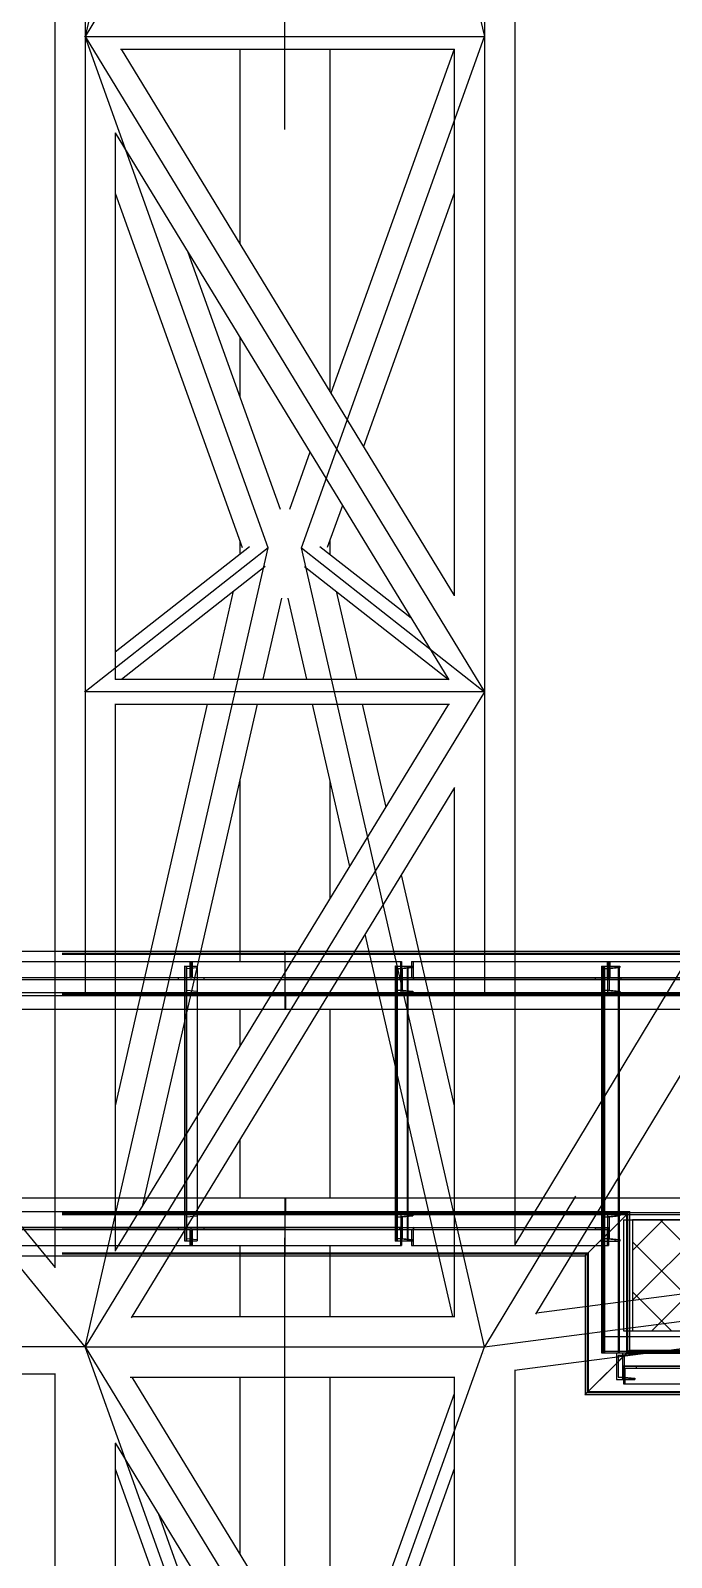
# Model space of a CAD drawing. Header units: millimetres. Extents: x 150209.93 to 150215.05, y 136675.65 to 136679.93.
# Drawn here: x 150213.2525 to 150213.3103, y 136676.4358 to 136676.5735 of the extents above; entities that cross this region are included whole.
import ezdxf

# ---------------------------------------------------------------- set-up
doc = ezdxf.new("R2010")
doc.units = ezdxf.units.MM
doc.header["$LTSCALE"] = 0.25
for name, pattern in [('CENTER', [50.8, 31.75, -6.35, 6.35, -6.35]), ('XKITLINE00', [0]), ('XKITLINE02', [4, 2, -2]), ('XKITLINE03', [6, 3, -1, 1, -1])]:
    doc.linetypes.add(name, pattern=pattern)

# ---------------------------------------------------------------- blocks, each defined once
blk = doc.blocks.new('çatıı')
h = blk.add_hatch()
h.set_pattern_fill('ANSI37', color=1, scale=5, style=0)
h.set_pattern_definition([(315, (-48965.991, 30534.404), (-11.22532, -11.22532), []), (225, (-48965.991, 30534.404), (-11.22532, 11.22532), [])])
h.paths.add_polyline_path([(21891.71, 4127.77), (21891.71, 4177.77), (22787.51, 4177.77), (22787.51, 4127.77)])
at = {"color": 8, "linetype": 'CENTER'}
for p, q in [((21645, 4120.57), (20185, 5900.27)), ((22900, 5900.27), (21825, 4120.57)), ((21727.5, 5059.62), (21645, 4711.47)), ((21742.5, 5059.62), (21825, 4711.47)), ((21825, 5008.38), (21645, 4711.47)), ((21735, 3669.69), (21735, 4838.52)), ((21645, 4780.43), (21645, 3598.62)), ((21825, 4780.43), (21825, 3598.62)), ((21727.5, 4480.9), (21645, 4711.47)), ((21645, 4711.47), (21825, 4711.47)), ((21645, 4711.47), (21825, 4416.02)), ((21742.5, 4480.9), (21825, 4711.47)), ((21645, 4120.57), (21727.5, 4480.9)), ((21727.5, 4480.9), (21645, 4416.02)), ((21825, 4120.57), (21742.5, 4480.9)), ((21742.5, 4480.9), (21825, 4416.02)), ((21825, 4416.02), (21645, 4120.57)), ((21825, 4416.02), (21645, 4416.02)), ((21825, 4120.57), (22900, 4260.27)), ((21645, 4120.57), (20185, 4120.57)), ((21727.5, 3890), (21645, 4120.57)), ((21645, 4120.57), (21825, 3825.11)), ((21645, 4120.57), (21825, 4120.57)), ((21742.5, 3890), (21825, 4120.57))]:
    blk.add_line(p, q, dxfattribs=at)
at = {"color": 8, "linetype": 'XKITLINE00'}
for p, q in [((22370.24, 5046.81), (21838.65, 4166.72)), ((22385.85, 5025.52), (21848.07, 4135.2)), ((20930.75, 5010.42), (21631.35, 4156.41)), ((21631.35, 4780.43), (21631.35, 4156.13)), ((21838.65, 4780.43), (21838.65, 4166.36)), ((21661, 4705.77), (21811.48, 4705.77)), ((21661.28, 4705.77), (21811.35, 4459.46)), ((21714.7, 4705.77), (21714.7, 4618.1)), ((21755.3, 4705.77), (21755.3, 4551.46)), ((21811.33, 4705.77), (21755.81, 4550.61)), ((21811.35, 4705.77), (21811.35, 4459.32)), ((21658.59, 4668.12), (21808.89, 4421.42)), ((21658.65, 4668.03), (21658.65, 4421.58)), ((21658.65, 4640.82), (21715.82, 4481.03)), ((21811.35, 4640.82), (21770.46, 4526.56)), ((21691.41, 4614.25), (21732.89, 4498.33)), ((21714.7, 4576.03), (21714.7, 4549.18)), ((21746.33, 4524.11), (21737.08, 4498.26)), ((21760.98, 4500.06), (21754.19, 4481.1)), ((21714.7, 4484.17), (21714.7, 4478.09)), ((21755.3, 4484.17), (21755.3, 4478.09)), ((21658.65, 4434.01), (21719.08, 4481.54)), ((21750.88, 4481.56), (21791.91, 4449.29)), ((21661.4, 4421.67), (21726.17, 4472.61)), ((21743.89, 4472.55), (21808.59, 4421.67)), ((21711.77, 4461.28), (21702.7, 4421.67)), ((21733.52, 4458.16), (21725.17, 4421.67)), ((21736.47, 4458.16), (21744.82, 4421.67)), ((21758.22, 4461.28), (21767.29, 4421.67)), ((21658.65, 4421.67), (21808.74, 4421.67)), ((21658.46, 4410.36), (21809.23, 4410.36)), ((21658.65, 4410.36), (21658.65, 4163.74)), ((21700.11, 4410.36), (21658.65, 4229.25)), ((21808.73, 4410.36), (21658.65, 4164.02)), ((21722.58, 4410.36), (21670.71, 4183.82)), ((21747.41, 4410.36), (21764.16, 4337.21)), ((21769.88, 4410.36), (21780.49, 4364.01)), ((21714.7, 4375.93), (21714.7, 4294.27)), ((21755.3, 4375.93), (21755.3, 4322.66)), ((21811.49, 4372.81), (21665.79, 4133.65)), ((21811.35, 4372.57), (21811.35, 4133.95)), ((21787.5, 4333.42), (21811.35, 4229.25)), ((21771.17, 4306.62), (21810.64, 4134.22)), ((21714.7, 4280.55), (21714.7, 4280.27)), ((21755.3, 4280.55), (21755.3, 4280.27)), ((21714.7, 4272.77), (21714.7, 4256.02)), ((21755.3, 4272.77), (21755.3, 4187.77)), ((21848.49, 4135.9), (22823.8, 4262.66)), ((21838.48, 4110.03), (22823.91, 4238.1)), ((21714.7, 4213.93), (21714.7, 4187.77)), ((21714.7, 4180.27), (21714.7, 4180)), ((21755.3, 4180.27), (21755.3, 4180)), ((21714.7, 4166.29), (21714.7, 4134.22)), ((21755.3, 4166.29), (21755.3, 4134.22)), ((21666.13, 4134.22), (21811.35, 4134.22)), ((21645.14, 4117.61), (21645.14, 4117.53)), ((21645.14, 4117.53), (21645.14, 4117.49)), ((21825.14, 4117.61), (21825.14, 4117.53)), ((21825.14, 4117.53), (21825.14, 4117.49)), ((20198.34, 4108.38), (21631.69, 4108.38)), ((21631.35, 4108.38), (21631.35, 3598.62)), ((21665.41, 4106.92), (21811.65, 4106.92)), ((21666.13, 4106.92), (21811.35, 3868.55)), ((21714.7, 4106.92), (21714.7, 4027.19)), ((21755.3, 4106.92), (21755.3, 3960.55)), ((21811.35, 4106.92), (21811.35, 3868.43)), ((21838.65, 4110.06), (21838.65, 3598.62)), ((21811.35, 4099.33), (21759.32, 3953.94)), ((21658.6, 4077.2), (21808.88, 3830.53)), ((21658.65, 4077.13), (21658.65, 3830.65)), ((21658.65, 4065.5), (21719.25, 3896.12)), ((21811.35, 4065.5), (21766.95, 3941.42)), ((21677.9, 4045.52), (21728.24, 3904.83))]:
    blk.add_line(p, q, dxfattribs=at)
at = {"color": 116, "linetype": 'XKITLINE02', "true_color": 0x136734}
for p, q in [((17635, 4298.11), (21734.99, 4298.11)), ((17635, 4297.58), (21734.99, 4297.58)), ((21631.35, 4298.96), (21658.65, 4298.96)), ((21674.61, 4298.96), (21697.07, 4298.96)), ((21734.92, 4298.96), (21734.99, 4298.96)), ((21734.92, 4298.96), (21734.99, 4298.96)), ((21734.92, 4298.96), (21734.92, 4298.11)), ((21734.92, 4298.11), (22952.56, 4298.11)), ((21734.92, 4298.11), (21734.99, 4297.81)), ((21735.06, 4297.58), (22952.63, 4297.58)), ((21740.86, 4298.96), (21766.5, 4298.96)), ((21772.92, 4298.96), (21795.38, 4298.96)), ((21811.35, 4298.96), (21838.65, 4298.96)), ((21594.89, 4294.26), (21631.69, 4294.26)), ((21630.05, 4294.26), (21692.75, 4294.26)), ((21690, 4292.28), (21695.5, 4292.28)), ((21690, 4292.28), (21690, 4280.28)), ((21690, 4292.28), (21690, 4168.28)), ((21690, 4292.28), (21690, 4268.05)), ((21690, 4292.28), (21695.5, 4292.28)), ((21690.7, 4292.28), (21690.7, 4168.28)), ((21690.7, 4291.21), (21695.5, 4291.6)), ((21690.7, 4291.21), (21690.7, 4281.34)), ((21692.17, 4294.26), (21692.17, 4287.06)), ((21692.75, 4294.27), (21693.33, 4294.27)), ((21692.75, 4294.27), (21692.75, 4286.27)), ((21692.75, 4294.27), (21734.99, 4294.27)), ((21692.75, 4294.26), (21692.75, 4286.26)), ((21693.33, 4294.27), (21693.33, 4287.07)), ((21695.5, 4292.28), (21695.5, 4291.6)), ((21695.5, 4292.28), (21695.5, 4168.28)), ((21695.5, 4292.28), (21695.5, 4272.77)), ((21735.06, 4294.27), (21787.7, 4294.27)), ((21784.71, 4292.28), (21790.48, 4292.28)), ((21784.71, 4292.28), (21784.71, 4247.46)), ((21784.98, 4292.28), (21792.78, 4292.28)), ((21784.98, 4292.28), (21784.98, 4280.28)), ((21784.98, 4292.28), (21784.98, 4246.26)), ((21785.43, 4292.28), (21785.43, 4168.28)), ((21785.66, 4292.28), (21785.66, 4168.28)), ((21785.68, 4291.21), (21790.48, 4291.6)), ((21785.68, 4291.21), (21785.68, 4281.34)), ((21785.68, 4291.21), (21787.98, 4291.21)), ((21787.11, 4294.27), (21787.7, 4294.27)), ((21787.11, 4294.27), (21787.11, 4286.27)), ((21787.28, 4292.28), (21787.28, 4280.28)), ((21787.7, 4294.27), (21787.7, 4287.07)), ((21787.98, 4291.21), (21792.78, 4291.6)), ((21787.98, 4291.21), (21787.98, 4281.34)), ((21790.21, 4292.28), (21790.21, 4168.28)), ((21790.22, 4292.28), (21790.22, 4168.28)), ((21790.47, 4292.28), (21790.47, 4168.28)), ((21790.48, 4292.28), (21790.48, 4291.6)), ((21790.48, 4292.28), (21790.48, 4222.24)), ((21790.48, 4291.6), (21792.78, 4291.6)), ((21790.6, 4292.28), (21792.78, 4292.28)), ((21792.2, 4294.26), (21792.2, 4287.06)), ((21792.2, 4294.26), (21811.69, 4294.26)), ((21792.78, 4292.28), (21792.78, 4291.6)), ((21792.81, 4294.26), (21792.81, 4286.26)), ((21796.19, 4294.26), (21880.96, 4294.26)), ((21877.79, 4292.28), (21885.71, 4292.28)), ((21877.79, 4292.28), (21877.79, 4272.77)), ((21878.21, 4292.28), (21878.21, 4272.77)), ((21878.21, 4292.27), (21886.01, 4292.27)), ((21878.21, 4292.27), (21878.21, 4280.27)), ((21878.67, 4292.28), (21878.67, 4117.77)), ((21878.91, 4291.21), (21883.71, 4291.59)), ((21878.91, 4291.21), (21878.91, 4281.34)), ((21878.91, 4291.21), (21881.21, 4291.21)), ((21879.04, 4292.28), (21879.04, 4117.77)), ((21880.35, 4294.26), (21880.35, 4287.06)), ((21880.51, 4292.27), (21880.51, 4280.27)), ((21880.96, 4294.26), (21881.51, 4294.26)), ((21880.96, 4294.26), (21880.96, 4286.26)), ((21880.96, 4294.26), (21987.87, 4294.26)), ((21880.96, 4294.26), (21880.96, 4286.26)), ((21881.21, 4291.21), (21886.01, 4291.59)), ((21881.21, 4291.21), (21881.21, 4281.34)), ((21881.51, 4294.26), (21881.51, 4287.06)), ((21883.71, 4292.27), (21883.71, 4291.59)), ((21883.71, 4291.59), (21886.01, 4291.59)), ((21885.29, 4292.28), (21885.29, 4117.77)), ((21885.31, 4292.28), (21885.31, 4117.77)), ((21885.69, 4292.28), (21885.69, 4117.77)), ((21885.71, 4292.28), (21885.71, 4272.77)), ((21886.01, 4292.27), (21886.01, 4291.59)), ((21589.66, 4287.06), (21630.18, 4287.06)), ((21589.66, 4286.26), (21692.75, 4286.26)), ((21629.15, 4287.06), (21692.17, 4287.06)), ((21631.69, 4286.26), (21692.75, 4286.26)), ((21686.94, 4287.06), (21686.94, 4286.26)), ((21692.75, 4286.27), (21698.61, 4286.27)), ((21693.33, 4287.07), (21698.61, 4287.07)), ((21693.33, 4287.07), (21792.97, 4287.07)), ((21694.17, 4286.27), (21792.97, 4286.27)), ((21698.61, 4287.07), (21698.61, 4286.27)), ((21734.99, 4289.34), (21734.99, 4278.96)), ((21735.06, 4289.44), (21735.06, 4280.34)), ((21735.07, 4289.47), (21735.07, 4278.96)), ((21786.69, 4287.06), (21786.69, 4286.26)), ((21786.69, 4287.06), (21797.84, 4287.06)), ((21786.69, 4287.06), (21880.35, 4287.06)), ((21786.69, 4286.26), (21798.02, 4286.26)), ((21792.97, 4287.07), (21792.97, 4286.27)), ((21798.02, 4286.26), (21880.96, 4286.26)), ((21874.85, 4287.06), (21874.85, 4286.26)), ((21880.96, 4286.26), (21886.45, 4286.26)), ((21880.96, 4286.26), (21992.81, 4286.26)), ((21881.51, 4287.06), (21886.45, 4287.06)), ((21881.51, 4287.06), (21992.81, 4287.06)), ((21886.45, 4287.06), (21886.45, 4286.26)), ((17635, 4280.34), (21734.99, 4280.34)), ((17635, 4280.27), (21735, 4280.27)), ((17635, 4279.81), (21734.99, 4279.81)), ((17635, 4279.42), (21735, 4279.42)), ((17635, 4278.96), (21734.99, 4278.96)), ((21631.35, 4278.96), (21658.65, 4278.96)), ((21670.03, 4278.96), (21692.49, 4278.96)), ((21690, 4280.28), (21695.5, 4280.28)), ((21690.7, 4281.34), (21695.5, 4280.96)), ((21695.5, 4280.96), (21695.5, 4280.28)), ((21735.06, 4280.34), (21734.92, 4279.81)), ((21734.92, 4279.81), (22952.56, 4279.81)), ((21734.92, 4279.81), (21734.92, 4278.96)), ((21734.92, 4278.96), (21754.32, 4278.96)), ((21735, 4280.27), (21735, 4272.77)), ((21735, 4280.27), (22952.32, 4280.27)), ((21735, 4280.27), (21735, 4272.77)), ((21735.03, 4279.42), (21735.01, 4272.77)), ((21735.03, 4279.42), (22952.29, 4279.42)), ((21735.06, 4280.34), (22952.63, 4280.34)), ((21735.39, 4279.42), (21735.4, 4272.77)), ((21735.42, 4280.27), (21735.42, 4272.77)), ((21777.5, 4278.96), (21799.96, 4278.96)), ((21784.98, 4280.28), (21792.78, 4280.28)), ((21785.68, 4281.34), (21790.48, 4280.96)), ((21785.68, 4281.34), (21787.98, 4281.34)), ((21787.98, 4281.34), (21792.78, 4280.96)), ((21790.48, 4280.96), (21790.48, 4280.28)), ((21790.48, 4280.96), (21792.78, 4280.96)), ((21792.78, 4280.96), (21792.78, 4280.28)), ((21811.35, 4278.96), (21838.65, 4278.96)), ((21878.21, 4280.27), (21886.01, 4280.27)), ((21878.91, 4281.34), (21883.71, 4280.95)), ((21878.91, 4281.34), (21881.21, 4281.34)), ((21881.21, 4281.34), (21886.01, 4280.95)), ((21883.71, 4280.95), (21883.71, 4280.27)), ((21883.71, 4280.95), (21886.01, 4280.95)), ((21886.01, 4280.95), (21886.01, 4280.27)), ((21906.44, 4278.96), (21934.9, 4278.96)), ((21631.35, 4272.77), (21658.65, 4272.77)), ((21668.61, 4272.77), (21691.08, 4272.77)), ((21724.9, 4272.77), (21735, 4272.77)), ((21735, 4272.77), (21750.55, 4272.77)), ((21778.91, 4272.77), (21801.38, 4272.77)), ((21811.35, 4272.77), (21838.65, 4272.77)), ((21902.7, 4272.77), (21931.17, 4272.77)), ((21885.71, 4244.65), (21885.71, 4197.53)), ((21877.79, 4231.54), (21877.79, 4117.77)), ((21878.21, 4232.23), (21878.21, 4117.77)), ((21631.35, 4187.77), (21671.62, 4187.77)), ((21673.12, 4187.77), (21698.76, 4187.77)), ((21735, 4187.77), (21735, 4180.27)), ((21735, 4187.77), (21735.01, 4187.77)), ((21735, 4187.77), (21735.01, 4187.77)), ((21735.4, 4187.77), (21735.42, 4187.77)), ((21735.4, 4187.77), (21735.42, 4187.77)), ((21735.4, 4187.77), (21735.42, 4187.77)), ((21784.71, 4187.77), (21784.71, 4168.28)), ((21784.98, 4187.77), (21784.98, 4168.28)), ((21790.48, 4187.77), (21790.48, 4168.28)), ((21798.37, 4187.77), (21838.65, 4187.77)), ((21851.36, 4187.77), (21879.82, 4187.77)), ((21885.71, 4187.77), (21885.71, 4117.77)), ((17635, 4181.12), (21735, 4181.12)), ((17635, 4180.73), (21735, 4180.73)), ((17635, 4180.27), (21735, 4180.27)), ((17635, 4180.2), (21735, 4180.2)), ((21631.35, 4181.58), (21694.99, 4181.58)), ((21690, 4180.28), (21695.5, 4180.28)), ((21690, 4180.28), (21690, 4168.28)), ((21695.5, 4180.28), (21695.5, 4179.6)), ((21734.92, 4181.58), (21735, 4181.58)), ((21734.92, 4181.58), (21735, 4181.58)), ((21734.92, 4181.58), (21734.92, 4180.73)), ((21734.92, 4180.73), (21889.51, 4180.73)), ((21734.92, 4180.73), (21735, 4180.43)), ((21735, 4181.58), (21735, 4180.27)), ((21735, 4180.27), (21890.37, 4180.27)), ((21735.02, 4181.58), (21735.02, 4181.12)), ((21735.02, 4181.12), (22781.44, 4181.12)), ((21735.06, 4180.2), (21889.11, 4180.2)), ((21735.39, 4181.58), (21735.39, 4181.12)), ((21735.42, 4181.58), (21735.42, 4180.27)), ((21784.98, 4180.28), (21792.78, 4180.28)), ((21784.98, 4180.28), (21784.98, 4168.28)), ((21787.28, 4180.28), (21787.28, 4168.28)), ((21790.48, 4180.28), (21790.48, 4179.6)), ((21792.78, 4180.28), (21792.78, 4179.6)), ((21799.79, 4181.58), (21838.65, 4181.58)), ((21847.62, 4181.58), (21876.08, 4181.58)), ((21871.75, 4162.96), (21889.11, 4180.2)), ((21878.21, 4180.27), (21886.01, 4180.27)), ((21878.21, 4180.27), (21878.21, 4168.27)), ((21880.51, 4180.27), (21880.51, 4168.27)), ((21890.37, 4181.43), (21883.1, 4174.22)), ((21883.71, 4180.27), (21883.71, 4179.59)), ((21886.01, 4180.27), (21886.01, 4179.59)), ((21889.52, 4180.74), (21888.98, 4180.07)), ((21889.51, 4180.73), (21889.11, 4180.2)), ((21889.51, 4180.73), (21890.36, 4181.58)), ((21889.52, 4180.74), (21890.37, 4181.58)), ((21889.52, 4180.74), (21889.52, 4118.24)), ((21890.37, 4181.58), (21890.37, 4181.43)), ((21589.66, 4174.29), (21692.75, 4174.29)), ((21589.66, 4173.49), (21692.17, 4173.49)), ((21686.94, 4174.29), (21692.75, 4174.29)), ((21686.94, 4174.29), (21686.94, 4173.49)), ((21686.94, 4173.49), (21692.17, 4173.49)), ((21690.7, 4179.21), (21695.5, 4179.6)), ((21690.7, 4179.21), (21690.7, 4169.34)), ((21692.17, 4173.49), (21692.17, 4166.29)), ((21692.75, 4174.29), (21792.97, 4174.29)), ((21692.75, 4174.29), (21735, 4174.29)), ((21692.75, 4174.29), (21692.75, 4166.29)), ((21692.75, 4174.29), (21692.75, 4166.29)), ((21693.33, 4173.49), (21792.97, 4173.49)), ((21693.33, 4173.49), (21693.33, 4166.29)), ((21698.61, 4174.29), (21698.61, 4173.49)), ((21785.68, 4179.21), (21790.48, 4179.6)), ((21785.68, 4179.21), (21785.68, 4169.34)), ((21785.68, 4179.21), (21787.98, 4179.21)), ((21786.69, 4174.3), (21874.85, 4174.28)), ((21786.69, 4174.3), (21786.69, 4173.5)), ((21786.69, 4173.5), (21874.85, 4173.48)), ((21787.11, 4174.3), (21792.81, 4174.29)), ((21787.11, 4174.29), (21792.97, 4174.29)), ((21787.11, 4174.29), (21787.11, 4166.29)), ((21787.23, 4173.5), (21792.2, 4173.49)), ((21787.7, 4173.49), (21792.97, 4173.49)), ((21787.7, 4173.49), (21787.7, 4166.29)), ((21787.98, 4179.21), (21792.78, 4179.6)), ((21787.98, 4179.21), (21787.98, 4169.34)), ((21790.48, 4179.6), (21792.78, 4179.6)), ((21792.2, 4173.49), (21880.35, 4173.48)), ((21792.2, 4173.49), (21792.2, 4166.29)), ((21792.81, 4174.29), (21880.96, 4174.28)), ((21792.81, 4174.29), (21792.81, 4166.29)), ((21792.97, 4174.29), (21792.97, 4173.49)), ((21883.1, 4174.22), (21870.37, 4161.58)), ((21871.75, 4162.97), (21888.98, 4180.07)), ((21874.85, 4174.28), (21880.96, 4174.28)), ((21874.85, 4174.28), (21874.85, 4173.48)), ((21874.85, 4173.48), (21880.35, 4173.48)), ((21878.91, 4179.21), (21883.71, 4179.59)), ((21878.91, 4179.21), (21878.91, 4169.34)), ((21878.91, 4179.21), (21881.21, 4179.21)), ((21880.35, 4173.48), (21880.35, 4166.28)), ((21880.96, 4174.28), (21880.96, 4166.28)), ((21881.21, 4179.21), (21886.01, 4179.59)), ((21881.21, 4179.21), (21881.21, 4169.34)), ((21883.71, 4179.59), (21886.01, 4179.59)), ((21887.71, 4177.77), (21887.71, 4127.77)), ((21887.71, 4177.77), (21889.9, 4177.77)), ((21888.98, 4180.07), (21888.98, 4117.57)), ((21890.37, 4177.77), (21890.37, 4118.92)), ((21690, 4168.28), (21695.5, 4168.28)), ((21690, 4168.28), (21695.5, 4168.28)), ((21690.7, 4169.34), (21695.5, 4168.96)), ((21695.5, 4168.96), (21695.5, 4168.28)), ((21784.71, 4168.28), (21790.48, 4168.28)), ((21784.98, 4168.28), (21792.78, 4168.28)), ((21785.68, 4169.34), (21790.48, 4168.96)), ((21785.68, 4169.34), (21787.98, 4169.34)), ((21787.98, 4169.34), (21792.78, 4168.96)), ((21790.48, 4168.96), (21790.48, 4168.28)), ((21790.48, 4168.96), (21792.78, 4168.96)), ((21792.78, 4168.96), (21792.78, 4168.28)), ((21878.21, 4168.27), (21886.01, 4168.27)), ((21878.91, 4169.34), (21883.71, 4168.95)), ((21878.91, 4169.34), (21881.21, 4169.34)), ((21881.21, 4169.34), (21886.01, 4168.95)), ((21883.71, 4168.95), (21883.71, 4168.27)), ((21883.71, 4168.95), (21886.01, 4168.95)), ((21886.01, 4168.95), (21886.01, 4168.27)), ((17635, 4162.96), (21735, 4162.96)), ((17635, 4162.43), (21735, 4162.43)), ((21594.89, 4166.29), (21692.75, 4166.29)), ((21595.59, 4161.58), (21627.1, 4161.58)), ((21631.35, 4161.58), (21682.81, 4161.58)), ((21692.17, 4166.29), (21692.75, 4166.29)), ((21692.75, 4166.29), (21735, 4166.29)), ((21735, 4162.73), (21734.92, 4162.43)), ((21734.92, 4162.43), (21871.07, 4162.43)), ((21734.92, 4162.43), (21734.92, 4161.58)), ((21734.92, 4161.58), (21735, 4161.58)), ((21735.06, 4166.29), (21787.7, 4166.29)), ((21735.06, 4162.96), (21871.75, 4162.96)), ((21787.11, 4166.29), (21787.7, 4166.29)), ((21792.2, 4166.29), (21880.96, 4166.28)), ((21804.37, 4161.58), (21864, 4161.58)), ((21870.21, 4161.58), (21871.07, 4162.43)), ((21870.37, 4161.74), (21871.22, 4162.58)), ((21870.37, 4161.74), (21870.37, 4161.58)), ((21871.07, 4162.43), (21871.75, 4162.96)), ((21871.22, 4162.58), (21871.75, 4162.97)), ((21871.22, 4162.58), (21871.22, 4100.08)), ((21871.75, 4162.97), (21871.75, 4100.47)), ((21880.35, 4166.28), (21880.96, 4166.28)), ((21891.71, 4141.52), (21891.71, 4127.77)), ((21870.37, 4138.75), (21870.37, 4114.18)), ((21877.79, 4125.27), (21877.79, 4117.77)), ((21877.79, 4125.27), (21877.81, 4125.27)), ((21877.79, 4125.27), (21955.75, 4125.27)), ((21877.81, 4125.27), (21877.82, 4118.62)), ((21878.2, 4125.27), (21878.19, 4118.62)), ((21878.2, 4125.27), (21878.21, 4125.27)), ((21878.21, 4125.27), (21878.21, 4117.77)), ((21887.71, 4127.77), (22789.06, 4127.77)), ((21877.82, 4118.62), (22796.98, 4118.63)), ((21878.21, 4118.62), (22796.62, 4118.63)), ((21890.52, 4119.08), (21883.1, 4111.72)), ((21890.37, 4118.92), (21887.88, 4116.45)), ((21889.52, 4118.24), (21888.98, 4117.57)), ((21889.51, 4118.23), (21889.11, 4117.7)), ((21889.51, 4118.23), (21890.36, 4119.08)), ((21889.51, 4118.23), (22789.77, 4118.23)), ((21889.52, 4118.24), (21890.37, 4119.08)), ((21890.36, 4119.08), (21908.09, 4119.08)), ((21883.1, 4111.72), (21870.37, 4099.08)), ((21889.11, 4117.7), (21871.75, 4100.46)), ((21888.98, 4117.57), (21871.75, 4100.47)), ((21877.79, 4117.77), (21885.71, 4117.77)), ((21877.79, 4117.77), (21885.71, 4117.77)), ((21878.21, 4117.77), (22797.01, 4117.78)), ((21884.54, 4117.78), (21892.76, 4117.78)), ((21884.54, 4117.78), (21884.54, 4105.78)), ((21885.24, 4116.71), (21890.04, 4117.1)), ((21885.24, 4116.71), (21885.24, 4106.84)), ((21885.24, 4116.71), (21887.96, 4116.71)), ((21887.26, 4117.78), (21887.26, 4105.78)), ((21887.71, 4111.79), (21993, 4111.79)), ((21887.71, 4111.79), (21987.32, 4111.79)), ((21887.71, 4111.79), (21887.71, 4103.79)), ((21887.96, 4116.71), (21892.76, 4117.1)), ((21887.96, 4116.71), (21887.96, 4106.84)), ((21889.11, 4117.7), (22790.44, 4117.7)), ((21890.04, 4117.78), (21890.04, 4117.1)), ((21890.04, 4117.1), (21892.76, 4117.1)), ((21892.76, 4117.78), (21892.76, 4117.1)), ((21893.39, 4111.79), (21893.39, 4110.99)), ((21884.54, 4105.78), (21892.76, 4105.78)), ((21885.24, 4106.84), (21890.04, 4106.46)), ((21885.24, 4106.84), (21887.96, 4106.84)), ((21887.96, 4106.84), (21892.76, 4106.46)), ((21888.28, 4110.99), (21993, 4110.99)), ((21888.28, 4110.99), (21888.28, 4103.79)), ((21890.04, 4106.46), (21890.04, 4105.78)), ((21890.04, 4106.46), (21892.76, 4106.46)), ((21892.76, 4106.46), (21892.76, 4105.78)), ((21870.21, 4099.08), (21870.37, 4099.08)), ((21870.37, 4099.24), (21871.22, 4100.08)), ((21871.07, 4099.93), (21870.37, 4099.23)), ((21871.07, 4099.93), (21871.75, 4100.46)), ((21871.07, 4099.93), (22808.2, 4099.93)), ((21871.22, 4100.08), (21871.75, 4100.47)), ((21871.75, 4100.46), (22807.81, 4100.46)), ((21887.71, 4103.79), (21987.89, 4103.79))]:
    blk.add_line(p, q, dxfattribs=at)
at = {"color": 7, "linetype": 'XKITLINE00'}
for p, q in [((21514.4, 4298.96), (21631.35, 4298.96)), ((21658.65, 4298.96), (21674.61, 4298.96)), ((21697.07, 4298.96), (21734.99, 4298.96)), ((21734.99, 4298.96), (21734.99, 4289.34)), ((21734.99, 4298.96), (21735.07, 4298.96)), ((21734.99, 4297.81), (21735.06, 4297.58)), ((21735.06, 4297.58), (21735.06, 4289.44)), ((21735.07, 4298.96), (21735.07, 4289.47)), ((21735.07, 4298.96), (21740.86, 4298.96)), ((21766.5, 4298.96), (21772.92, 4298.96)), ((21795.38, 4298.96), (21811.35, 4298.96)), ((21838.65, 4298.96), (21918.52, 4298.96)), ((21734.99, 4294.27), (21735.06, 4294.27)), ((21530.81, 4278.96), (21631.35, 4278.96)), ((21658.65, 4278.96), (21670.03, 4278.96)), ((21692.49, 4278.96), (21728.67, 4278.96)), ((21754.32, 4278.96), (21777.5, 4278.96)), ((21799.96, 4278.96), (21811.35, 4278.96)), ((21838.65, 4278.96), (21906.44, 4278.96)), ((21535.89, 4272.77), (21631.35, 4272.77)), ((21658.65, 4272.77), (21668.61, 4272.77)), ((21691.08, 4272.77), (21724.9, 4272.77)), ((21695.5, 4272.77), (21695.5, 4224.5)), ((21750.55, 4272.77), (21778.91, 4272.77)), ((21801.38, 4272.77), (21811.35, 4272.77)), ((21838.65, 4272.77), (21902.7, 4272.77)), ((21877.79, 4272.77), (21877.79, 4231.54)), ((21878.21, 4272.77), (21878.21, 4232.23)), ((21885.71, 4272.77), (21885.71, 4244.65)), ((21690, 4268.05), (21690, 4215.48)), ((21784.71, 4247.46), (21784.71, 4187.77)), ((21784.98, 4246.26), (21784.98, 4187.77)), ((21790.48, 4222.24), (21790.48, 4187.77)), ((21885.71, 4197.53), (21885.71, 4187.77)), ((21605.62, 4187.77), (21631.35, 4187.77)), ((21671.62, 4187.77), (21673.12, 4187.77)), ((21698.76, 4187.77), (21735, 4187.77)), ((21735, 4187.77), (21735, 4181.58)), ((21735.01, 4187.77), (21735.02, 4181.58)), ((21735.01, 4187.77), (21735.4, 4187.77)), ((21735.4, 4187.77), (21735.39, 4181.58)), ((21735.42, 4187.77), (21735.42, 4181.58)), ((21735.42, 4187.77), (21798.37, 4187.77)), ((21838.65, 4187.77), (21851.36, 4187.77)), ((21879.82, 4187.77), (22247.62, 4187.77)), ((21610.7, 4181.58), (21631.35, 4181.58)), ((21694.99, 4181.58), (21735, 4181.58)), ((21735, 4181.58), (21735, 4161.58)), ((21735, 4181.58), (21735.07, 4181.58)), ((21735, 4180.43), (21735.06, 4180.2)), ((21735, 4180.27), (21735.04, 4180.27)), ((21735.06, 4180.2), (21735.06, 4162.96)), ((21735.07, 4181.58), (21735.07, 4161.58)), ((21735.07, 4181.58), (21799.79, 4181.58)), ((21838.65, 4181.58), (21847.62, 4181.58)), ((21876.08, 4181.58), (21890.52, 4181.58)), ((21890.37, 4181.42), (21883.1, 4174.22)), ((21890.52, 4181.58), (21890.37, 4181.43)), ((21890.37, 4181.43), (21890.37, 4181.42)), ((21890.37, 4181.42), (21890.37, 4177.77)), ((21890.37, 4180.27), (22189.91, 4180.27)), ((21735, 4174.29), (21735.06, 4174.29)), ((21883.1, 4174.22), (21870.37, 4161.58)), ((21889.9, 4177.77), (22170.68, 4177.77)), ((21891.71, 4177.77), (21891.71, 4141.52)), ((21627.1, 4161.58), (21631.35, 4161.58)), ((21682.81, 4161.58), (21735, 4161.58)), ((21735, 4166.29), (21735.06, 4166.29)), ((21735.06, 4162.96), (21735, 4162.73)), ((21735, 4161.58), (21804.37, 4161.58)), ((21864, 4161.58), (21870.37, 4161.58)), ((21870.37, 4161.58), (21870.37, 4138.75)), ((21908.09, 4119.08), (22789.07, 4119.08)), ((21870.37, 4114.18), (21870.37, 4099.08)), ((21883.1, 4111.72), (21870.37, 4099.08)), ((21887.88, 4116.45), (21883.1, 4111.72)), ((21870.37, 4099.23), (21870.21, 4099.08)), ((21870.21, 4099.08), (22809.22, 4099.08))]:
    blk.add_line(p, q, dxfattribs=at)
at = {"color": 1, "linetype": 'XKITLINE03'}
for p, q in [((21690, 4168.28), (21690, 4292.28)), ((21784.98, 4168.28), (21784.98, 4292.28)), ((21878.21, 4117.77), (21878.21, 4292.28)), ((17635, 4286.26), (21734.99, 4286.26)), ((21595.47, 4286.26), (21692.75, 4286.26)), ((21692.75, 4286.27), (21787.11, 4286.27)), ((22958.6, 4286.26), (21734.99, 4286.26)), ((21792.81, 4286.26), (21880.96, 4286.26)), ((21880.96, 4286.26), (21987.32, 4286.26)), ((21735, 4280.27), (17635, 4280.27)), ((22951.9, 4280.27), (21735, 4280.27)), ((21784.98, 4280.28), (21787.28, 4280.28)), ((21878.21, 4280.27), (21880.51, 4280.27)), ((17635, 4180.27), (21735, 4180.27)), ((21735, 4180.27), (22951.9, 4180.27)), ((21784.98, 4180.28), (21787.28, 4180.28)), ((21878.21, 4180.27), (21880.51, 4180.27)), ((17635, 4174.28), (21735, 4174.28)), ((21692.75, 4174.29), (21595.47, 4174.29)), ((21787.11, 4174.29), (21692.75, 4174.29)), ((21880.96, 4174.28), (21792.81, 4174.29)), ((21878.21, 4117.77), (22797.01, 4117.78)), ((21884.54, 4117.78), (21887.26, 4117.78)), ((21987.32, 4111.79), (21887.71, 4111.79)), ((22789.62, 4111.78), (21889.81, 4111.78))]:
    blk.add_line(p, q, dxfattribs=at)
at = {"color": 1}
blk.add_lwpolyline([(21891.71, 4127.77), (22787.51, 4127.77), (22787.51, 4177.77), (21891.71, 4177.77)], close=True, dxfattribs=at)
at = {"color": 8, "linetype": 'XKITLINE00'}
for centre in [(21645, 4711.47), (21645, 4711.47), (21645, 4711.47), (21645, 4711.47), (21645, 4711.47), (21825, 4711.47), (21825, 4711.47), (21825, 4711.47), (21727.5, 4480.9), (21727.5, 4480.9), (21727.5, 4480.9), (21742.5, 4480.9), (21742.5, 4480.9), (21742.5, 4480.9), (21645, 4416.02), (21645, 4416.02), (21825, 4416.02), (21825, 4416.02), (21825, 4416.02), (21825, 4416.02), (21645, 4120.57), (21645, 4120.57), (21645, 4120.57), (21645, 4120.57), (21645, 4120.57), (21645, 4120.57), (21645, 4120.57), (21825, 4120.57), (21825, 4120.57), (21825, 4120.57), (21825, 4120.57), (21825, 4120.57)]:
    blk.add_circle(centre, 0.05, dxfattribs=at)
at = {"color": 1, "linetype": 'XKITLINE00'}
for centre in [(21690, 4292.28), (21784.98, 4292.28), (21878.21, 4292.28), (21692.75, 4286.27), (21692.75, 4286.26), (21734.99, 4286.26), (21734.99, 4286.26), (21787.11, 4286.27), (21792.81, 4286.26), (21880.96, 4286.26), (21880.96, 4286.26), (21690, 4280.28), (21735, 4280.27), (21735, 4280.27), (21784.98, 4280.28), (21787.28, 4280.28), (21878.21, 4280.27), (21880.51, 4280.27), (21690, 4180.28), (21735, 4180.27), (21735, 4180.27), (21784.98, 4180.28), (21787.28, 4180.28), (21878.21, 4180.27), (21880.51, 4180.27), (21692.75, 4174.29), (21692.75, 4174.29), (21735, 4174.28), (21787.11, 4174.29), (21792.81, 4174.29), (21880.96, 4174.28), (21690, 4168.28), (21784.98, 4168.28), (21878.21, 4117.77), (21878.21, 4117.77), (21884.54, 4117.78), (21887.26, 4117.78), (21887.71, 4111.79), (21889.81, 4111.78)]:
    blk.add_circle(centre, 0.05, dxfattribs=at)

msp = doc.modelspace()

# ---------------------------------------------------------------- block references
at = {"xscale": 0.0002000170049888334, "yscale": 0.0002000170049888334, "zscale": 0.0002000170049888334}
msp.add_blockref('çatıı', (150208.92807, 136675.63059), dxfattribs=at)

doc.saveas('drawing.dxf')
